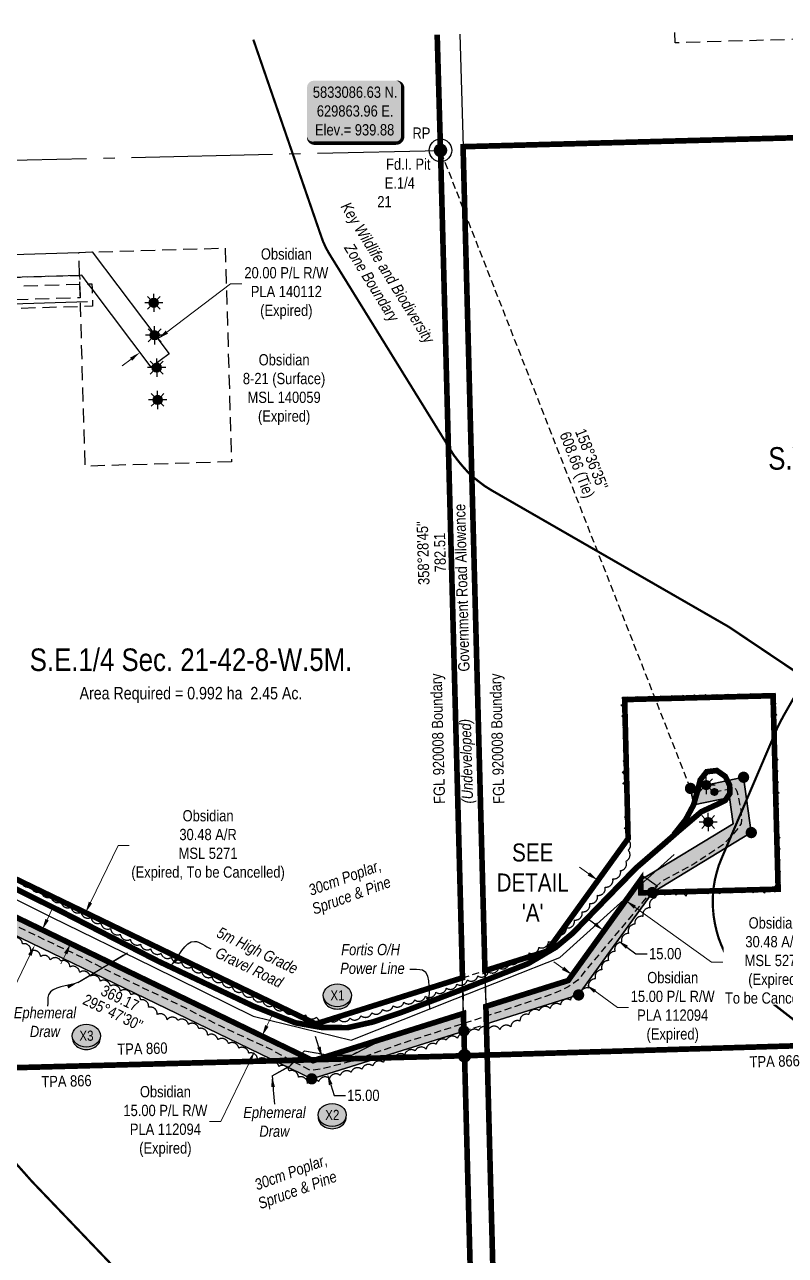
# Model space of a CAD drawing. Extents: x 627382 to 632469, y 5829498 to 5833219.
# Drawn here: x 629495 to 630170, y 5832105 to 5833198 of the extents above; entities that cross this region are included whole.
import ezdxf
from ezdxf.enums import TextEntityAlignment as Align

# ---------------------------------------------------------------- set-up
doc = ezdxf.new("R2010")
doc.units = 0
doc.header["$LTSCALE"] = 5
doc.header["$PDMODE"] = 34
doc.header["$PDSIZE"] = 0.03
for name, pattern in [('0', [1, 1, 0]), ('CENTERLINEX3', [5, 2.5, -1, 0.5, -1]), ('DASHDOT2', [12.7, 6.35, -3.175, 0, -3.175]), ('foc-ACCESSROAD', [3.75, 2.5, -1.25]), ('foc-FLOWLINE', [3.75, 2.5, -1.25]), ('foc-QUARTERLINE', [33, 25, -3, 2, -3]), ('foc-TIELINE', [1.875, 1.25, -0.625]), ('foc-TOPO-ephemeral', [6.25, 3.125, -0.625, 0.625, -0.625, 0.625, -0.625]), ('UG_PIPE', [1.875, 1.25, -0.625])]:
    doc.linetypes.add(name, pattern=pattern)
doc.layers.get('Defpoints').update_dxf_attribs({"color": 9})
for name, color, linetype in [('35', 37, 'Continuous'), ('AS-PIPE-UG', 44, 'UG_PIPE'), ('AS-POWER', 104, 'foc-POWER'), ('AS-POWER-T', 104, 'Continuous'), ('AS-ROADS', 254, 'Continuous'), ('AS-SYMBOL', 7, 'Continuous'), ('AS-WILDLIFE', 131, 'DASHDOT2'), ('C-AR', 13, 'foc-ACCESSROAD'), ('C-RW', 13, 'Continuous'), ('C-SYMBOL', 7, 'Continuous'), ('C-WS', 13, 'foc-ACCESSROAD'), ('C-WS-S', 8, 'Continuous'), ('DETAIL-T', 7, 'Continuous'), ('F-EZE', 190, 'foc-FLOWLINE'), ('L-AREAREQUIRED', 7, 'Continuous'), ('L-BD', 7, 'Continuous'), ('L-MON', 1, 'Continuous'), ('L-QSEC', 8, 'foc-QUARTERLINE'), ('L-ROAD-T', 7, 'Continuous'), ('L-SEC', 7, 'Continuous'), ('L-TIE', 7, 'foc-TIELINE'), ('P-CROSSINGS', 250, 'Continuous'), ('P-PROPOSED', 10, 'Continuous'), ('P-PROPOSED-H', 21, 'Continuous'), ('P-TXT', 4, 'Continuous'), ('T-BUSH', 110, '0'), ('T-BUSH-T', 110, 'Continuous'), ('T-DRAW', 143, 'foc-TOPO-ephemeral'), ('T-WATER-T', 170, 'Continuous')]:
    doc.layers.add(name, color=color, linetype=linetype)
doc.layers.add('AS-FMA-T', color=7, linetype='Continuous', true_color=0x00b386)
doc.layers.add('AS-TRAPPER-T', color=7, linetype='Continuous', true_color=0xc26100)
doc.layers.add('AS-TRAPPER BOUNDARY', color=7, linetype='CENTERLINEX3', true_color=0xb85c00, transparency=0.6)
for name, color, linetype, lineweight in [('C-AR-T', 13, 'Continuous', 9), ('C-RW-T', 13, 'Continuous', 9), ('C-WS-T', 13, 'Continuous', 9), ('T-TEXT', 48, 'Continuous', 18)]:
    doc.layers.add(name, color=color, linetype=linetype, lineweight=lineweight)
doc.styles.add('100L', font='ARIALN.TTF', dxfattribs={"height": 11})
doc.styles.add('175L', font='ARIALN.TTF', dxfattribs={"height": 20})
doc.styles.add('240', font='ARIALN.TTF', dxfattribs={"height": 30})
doc.styles.add('80', font='ARIALN.TTF', dxfattribs={"height": 10})
doc.styles.add('80CG', font='ARIALN.TTF', dxfattribs={"height": 10})
doc.styles.add('80L', font='ARIALN.TTF', dxfattribs={"height": 10})
doc.styles.add('80LS', font='ARIALNI.TTF', dxfattribs={"height": 10})
doc.styles.add('Crossing', font='ARIALN.TTF', dxfattribs={"height": 10})
doc.styles.add('foc-LtypeFont', font='ARIALN.TTF', dxfattribs={"height": 7.35})
doc.linetypes.add('foc-POWER', pattern='A,6,-1,["P",foc-LtypeFont,S=0.2,R=0,X=-0.625,Y=-0.75],-1.24,4', length=12.24)
doc.linetypes.add('foc-TOPO-flowdirection-NOLINE', pattern='A,0,[">",foc-LtypeFont,S=0.3,R=0,X=0,Y=-0.945],-20,[">",foc-LtypeFont,S=0.3,R=0,X=0,Y=-0.945],0', length=20)
doc.dimstyles.new('Compass 5 000', dxfattribs={"dimscale": 5, "dimtxt": 9, "dimasz": 2, "dimexe": 0.2, "dimexo": 0.0625, "dimgap": 0.5, "dimtad": 0, "dimtih": 1, "dimtoh": 1, "dimzin": 0, "dimdsep": 46, "dimtxsty": '80CG', "dimcen": 0.1, "dimse1": 1, "dimse2": 1, "dimclrd": 256, "dimclrt": 256, "dimaunit": 1, "dimadec": 4, "dimazin": 0, "dimtfac": 0.06, "dimtofl": 0, "dimtmove": 0, "dimatfit": 1, "dimfxl": 0.2, "dimtolj": 1, "dimtzin": 0, "dimlwd": -1, "dimarcsym": 0})

# ---------------------------------------------------------------- blocks, each defined once
blk = doc.blocks.new('GAS')
h = blk.add_hatch(color=255)
h.dxf.hatch_style = 1
edge = h.paths.add_edge_path()
edge.add_arc((0, 0), 0.9, 0, 360)
for p, q in [((-0.81, 0), (-1.62, 0)), ((-0.57, 0.57), (-1.14, 1.14)), ((0, 0.81), (0, 1.62)), ((0.57, 0.57), (1.14, 1.14)), ((1.62, 0), (0.81, 0)), ((-0.57, -0.57), (-1.14, -1.14)), ((0, -0.81), (0, -1.62)), ((1.14, -1.14), (0.57, -0.57))]:
    blk.add_line(p, q)
blk.add_circle((0, 0), 0.8)
blk = doc.blocks.new('RISER')
h = blk.add_hatch(color=255)
h.dxf.hatch_style = 1
edge = h.paths.add_edge_path()
edge.add_arc((0, 0), 0.7, 0, 360)
blk.add_hatch(color=13).paths.add_polyline_path([(0.58, -0.15), (-0.58, -0.15, 0.774597)])
at = {"color": 13}
blk.add_line((-0.58, -0.15), (0.58, -0.15), dxfattribs=at)
blk.add_circle((0, 0), 0.6, dxfattribs=at)
blk = doc.blocks.new('fdia')
at = {"color": 255, "const_width": 1}
blk.add_lwpolyline([(-0.5, 0, 1), (0.5, 0, 1)], format="xyb", close=True, dxfattribs=at)
blk = doc.blocks.new('Fdiaa')
blk.add_blockref('fdia', (0, 0))
blk = doc.blocks.new('fdib')
at = {"color": 1, "const_width": 1.6}
blk.add_lwpolyline([(-0.4, 0, 1), (0.4, 0, 1)], format="xyb", close=True, dxfattribs=at)
at = {"color": 1}
blk.add_circle((0, 0), 0.8, dxfattribs=at)
blk = doc.blocks.new('Fdibb')
blk.add_blockref('fdib', (0, 0))
blk = doc.blocks.new('fdicc')
for name in ['Fdibb', 'Fdiaa']:
    blk.add_blockref(name, (0, 0))
blk = doc.blocks.new('FDI')
blk.add_blockref('fdicc', (0, 0))
blk = doc.blocks.new('*D43')
at = {"layer": 'C-AR-T', "transparency": 16777216}
for p, q in [((629995.6, 5832444.2), (629987.5, 5832450)), ((630036.6, 5832414.7), (630104.5, 5832365.8)), ((630104.5, 5832365.8), (630114.5, 5832365.8))]:
    blk.add_line(p, q, dxfattribs=at)
for points in [[(629996.6, 5832445.5), (629994.6, 5832442.8), (630003.7, 5832438.3)], [(630037.5, 5832416), (630035.6, 5832413.3), (630028.5, 5832420.5)]]:
    blk.add_solid(points, dxfattribs=at)
at = {"layer": 'Defpoints', "color": 0, "transparency": 16777216}
for p in [(630028.5, 5832420.5), (629981.9, 5832408), (630006.6, 5832390.2)]:
    blk.add_point(p, dxfattribs=at)
at = {"layer": 'C-AR-T', "transparency": 16777216, "insert": (630160.1, 5832365.8), "char_height": 10, "attachment_point": 5, "style": '80CG', "bg_fill": 3, "box_fill_scale": 1.1, "bg_fill_color": 256, "bg_fill_true_color": 13158600, "bg_fill_transparency": 0}
blk.add_mtext('\\A1;Obsidian\\P30.48 A/R\\PMSL 5271\\P(Expired,\\PTo be Cancelled)', dxfattribs=at)
blk = doc.blocks.new('*D44')
at = {"layer": 'C-AR-T', "transparency": 16777216}
for p, q in [((629553.2, 5832418.7), (629577.7, 5832469.3)), ((629577.7, 5832469.3), (629587.7, 5832469.3)), ((629531.2, 5832373.3), (629526.9, 5832364.3))]:
    blk.add_line(p, q, dxfattribs=at)
for points in [[(629551.7, 5832419.4), (629554.7, 5832418), (629548.8, 5832409.7)], [(629529.7, 5832374), (629532.7, 5832372.6), (629535.6, 5832382.3)]]:
    blk.add_solid(points, dxfattribs=at)
at = {"layer": 'Defpoints', "color": 0, "transparency": 16777216}
for p in [(629548.8, 5832409.7), (629594.1, 5832387.8), (629580.8, 5832360.4)]:
    blk.add_point(p, dxfattribs=at)
at = {"layer": 'C-AR-T', "transparency": 16777216, "insert": (629657.6, 5832469.3), "char_height": 10, "attachment_point": 5, "style": '80CG'}
blk.add_mtext('\\A1;Obsidian\\P30.48 A/R\\PMSL 5271\\P(Expired, To be Cancelled)', dxfattribs=at)
blk = doc.blocks.new('*D56')
at = {"layer": 'C-RW-T', "transparency": 16777216}
for p, q in [((629514.7, 5832403.5), (629519, 5832412.5)), ((629499.4, 5832372), (629474.1, 5832319.5)), ((629474.1, 5832319.5), (629464.1, 5832319.5))]:
    blk.add_line(p, q, dxfattribs=at)
for points in [[(629513.2, 5832404.2), (629516.2, 5832402.8), (629510.3, 5832394.5)], [(629497.9, 5832372.7), (629500.9, 5832371.3), (629503.8, 5832381)]]:
    blk.add_solid(points, dxfattribs=at)
at = {"layer": 'Defpoints', "color": 0, "transparency": 16777216}
for p in [(629474.6, 5832411.8), (629468, 5832398.3), (629503.8, 5832381)]:
    blk.add_point(p, dxfattribs=at)
at = {"layer": 'C-RW-T', "transparency": 16777216, "insert": (629425, 5832319.5), "char_height": 10, "attachment_point": 5, "style": '80CG'}
blk.add_mtext('\\A1;Obsidian\\P15.00 P/L R/W\\PPLA 112094\\P(Expired)', dxfattribs=at)
blk = doc.blocks.new('*D57')
at = {"layer": 'C-RW-T', "transparency": 16777216}
for p, q in [((629709.8, 5832309.2), (629714.2, 5832318.2)), ((629694.6, 5832277.7), (629668.8, 5832224.3)), ((629668.8, 5832224.3), (629658.8, 5832224.3))]:
    blk.add_line(p, q, dxfattribs=at)
for points in [[(629708.3, 5832309.9), (629711.3, 5832308.5), (629705.5, 5832300.2)], [(629693.1, 5832278.4), (629696.1, 5832277), (629698.9, 5832286.7)]]:
    blk.add_solid(points, dxfattribs=at)
at = {"layer": 'Defpoints', "color": 0, "transparency": 16777216}
for p in [(629698.9, 5832286.7), (629737.3, 5832284.8), (629730.8, 5832271.3)]:
    blk.add_point(p, dxfattribs=at)
at = {"layer": 'C-RW-T', "transparency": 16777216, "insert": (629619.7, 5832224.3), "char_height": 10, "attachment_point": 5, "style": '80CG'}
blk.add_mtext('\\A1;Obsidian\\P15.00 P/L R/W\\PPLA 112094\\P(Expired)', dxfattribs=at)
blk = doc.blocks.new('*D58')
at = {"layer": 'C-RW-T', "transparency": 16777216}
for p, q in [((629972.8, 5832360.3), (629964.6, 5832366.1)), ((630001.2, 5832339.9), (630021, 5832325.6)), ((630021, 5832325.6), (630031, 5832325.6))]:
    blk.add_line(p, q, dxfattribs=at)
for points in [[(629973.7, 5832361.7), (629971.8, 5832358.9), (629980.9, 5832354.5)], [(630002.1, 5832341.2), (630000.2, 5832338.5), (629993, 5832345.7)]]:
    blk.add_solid(points, dxfattribs=at)
at = {"layer": 'Defpoints', "color": 0, "transparency": 16777216}
for p in [(629979.9, 5832353), (629992, 5832344.3), (629993, 5832345.7)]:
    blk.add_point(p, dxfattribs=at)
at = {"layer": 'C-RW-T', "transparency": 16777216, "insert": (630070.1, 5832325.6), "char_height": 10, "attachment_point": 5, "style": '80CG'}
blk.add_mtext('\\A1;Obsidian\\P15.00 P/L R/W\\PPLA 112094\\P(Expired)', dxfattribs=at)
blk = doc.blocks.new('*D61')
at = {"layer": 'C-RW-T', "transparency": 16777216}
for p, q in [((629621, 5832925.3), (629677.6, 5832968.1)), ((629677.6, 5832968.1), (629687.6, 5832968.1)), ((629589.2, 5832901.2), (629581.2, 5832895.2))]:
    blk.add_line(p, q, dxfattribs=at)
for points in [[(629620, 5832926.6), (629622, 5832923.9), (629613.1, 5832919.2)], [(629588.2, 5832902.5), (629590.2, 5832899.9), (629597.2, 5832907.2)]]:
    blk.add_solid(points, dxfattribs=at)
at = {"layer": 'Defpoints', "color": 0, "transparency": 16777216}
for p in [(629590.3, 5832949.3), (629574.4, 5832937.3), (629613.1, 5832919.2)]:
    blk.add_point(p, dxfattribs=at)
at = {"layer": 'C-RW-T', "transparency": 16777216, "insert": (629727.1, 5832968.1), "char_height": 10, "attachment_point": 5, "style": '80CG'}
blk.add_mtext('\\A1;Obsidian\\P20.00 P/L R/W\\PPLA 140112\\P(Expired)', dxfattribs=at)
blk = doc.blocks.new('*U65')
at = {"layer": '35', "color": 3}
blk.add_circle((0, 0), 10, dxfattribs=at)
at = {"layer": '35', "color": 3, "style": '80'}
blk.add_attdef('RP_001', (-24.9, 10.3), '', height=10, dxfattribs=at)
blk = doc.blocks.new('*U66')
h = blk.add_hatch(color=254)
edge = h.paths.add_edge_path()
edge.add_line((-36.5, -28.5), (36.5, -28.5))
edge.add_arc((36.5, -22.5), 6, 270, 360)
edge.add_line((42.5, -22.5), (42.5, 21))
edge.add_arc((36.5, 21), 6, 0, 90)
edge.add_line((36.5, 27), (-36.5, 27))
edge.add_arc((-36.5, 21), 6, 90, 180)
edge.add_line((-42.5, 21), (-42.5, -22.5))
edge.add_arc((-36.5, -22.5), 6, 180, 270)
at = {"color": 1, "flags": 128}
blk.add_lwpolyline([(-36.5, -28.5, 3, 3, 0), (36.5, -28.5, 3, 3, 0.414214), (42.5, -22.5, 3, 3, 0), (42.5, 21, 3, 0, 0.414214), (36.5, 27, 0, 0, 0), (-36.5, 27, 0, 0, 0.414214), (-42.5, 21, 0, 0, 0), (-42.5, -22.5, 0, 3, 0.414214)], format="xyseb", close=True, dxfattribs=at)
blk.add_lwpolyline([(-36.3, -18.9, 0, 10, 0), (0, 0, 5, 5, 0)], format="xyseb", dxfattribs=at)
at = {"color": 1, "style": '80'}
blk.add_attdef('ENTER_TEXT_001', (-36, -5), '', height=10, dxfattribs=at)
blk = doc.blocks.new('PLIA')
at = {"color": 255, "const_width": 1}
blk.add_lwpolyline([(-0.5, 0, 1), (0.5, 0, 1)], format="xyb", close=True, dxfattribs=at)
blk = doc.blocks.new('PLIAA')
blk.add_blockref('PLIA', (0, 0))
blk = doc.blocks.new('PLIB')
at = {"color": 1}
blk.add_circle((0, 0), 0.8, dxfattribs=at)
blk = doc.blocks.new('PLIBB')
blk.add_blockref('PLIB', (0, 0))
blk = doc.blocks.new('PLICC')
for name in ['PLIAA', 'PLIBB']:
    blk.add_blockref(name, (0, 0))
blk = doc.blocks.new('PLI')
blk.add_blockref('PLICC', (0, 0))
blk = doc.blocks.new('*D84')
at = {"layer": 'Defpoints', "color": 0, "transparency": 16777216}
for p in [(630009.9, 5832394.7), (630021.3, 5832384.9), (630022, 5832386)]:
    blk.add_point(p, dxfattribs=at)
at = {"layer": 'P-TXT', "transparency": 16777216}
for p, q in [((630001, 5832399.6), (629992.9, 5832405.4)), ((630029.4, 5832379.1), (630037.5, 5832373.3)), ((630037.5, 5832373.3), (630047.5, 5832373.3))]:
    blk.add_line(p, q, dxfattribs=at)
for points in [[(630002, 5832400.9), (630000.1, 5832398.2), (630009.1, 5832393.7)], [(630030.4, 5832380.5), (630028.5, 5832377.8), (630021.3, 5832384.9)]]:
    blk.add_solid(points, dxfattribs=at)
at = {"layer": 'P-TXT', "transparency": 16777216, "insert": (630063.5, 5832373.3), "char_height": 10, "attachment_point": 5, "style": '80CG'}
blk.add_mtext('\\A1;15.00', dxfattribs=at)
blk = doc.blocks.new('*D85')
at = {"layer": 'Defpoints', "color": 0, "transparency": 16777216}
for p in [(629760.1, 5832281.2), (629763.5, 5832266.6), (629764.6, 5832266.9)]:
    blk.add_point(p, dxfattribs=at)
at = {"layer": 'P-TXT', "transparency": 16777216}
for p, q in [((629756, 5832290.4), (629753, 5832299.9)), ((629766.5, 5832257), (629769.5, 5832247.5)), ((629769.5, 5832247.5), (629779.5, 5832247.5))]:
    blk.add_line(p, q, dxfattribs=at)
for points in [[(629757.6, 5832290.9), (629754.4, 5832289.9), (629759, 5832280.9)], [(629768.1, 5832257.5), (629764.9, 5832256.5), (629763.5, 5832266.6)]]:
    blk.add_solid(points, dxfattribs=at)
at = {"layer": 'P-TXT', "transparency": 16777216, "insert": (629795.5, 5832247.5), "char_height": 10, "attachment_point": 5, "style": '80CG'}
blk.add_mtext('\\A1;15.00', dxfattribs=at)
blk = doc.blocks.new('xing2')
h = blk.add_hatch(color=50)
h.dxf.hatch_style = 1
edge = h.paths.add_edge_path()
edge.add_ellipse((0, 0), major_axis=(-12.5, 0), ratio=0.816297, start_angle=0, end_angle=360)
h = blk.add_hatch(color=250)
h.dxf.hatch_style = 1
edge = h.paths.add_edge_path()
edge.add_ellipse((0, -2), major_axis=(-12.5, 0), ratio=0.816297, start_angle=0, end_angle=180)
edge.add_line((12.5, -2), (12.5, 0))
edge.add_ellipse((0, 0), major_axis=(-12.5, 0), ratio=0.816297, start_angle=0, end_angle=180, ccw=False)
edge.add_line((-12.5, 0), (-12.5, -2))
at = {"color": 250}
blk.add_ellipse((0, 0), major_axis=(-12.5, 0), ratio=0.816297, dxfattribs=at)
blk.add_ellipse((0, -2), major_axis=(-12.5, 0), ratio=0.816297, start_param=0, end_param=3.141593, dxfattribs=at)
at = {"color": 250, "style": 'Crossing'}
blk.add_attdef('CROSSING', text='', height=9, dxfattribs=at).set_placement((0.1, 0), align=Align.MIDDLE_CENTER)
at = {"color": 250, "style": 'Crossing', "flags": 1}
for tag, p in [('OWNER', (0.1, -12.5)), ('DESCRIPTION', (0.1, -25.8)), ('LOCATION', (0.1, -39.3)), ('DWG_REF', (0.1, -52.8))]:
    blk.add_attdef(tag, text='', height=9, dxfattribs=at).set_placement(p, align=Align.MIDDLE_CENTER)

msp = doc.modelspace()

# ---------------------------------------------------------------- hatches: boundary and pattern name
at = {"layer": 'P-PROPOSED-H'}
h = msp.add_hatch(color=256, dxfattribs=at)
h.dxf.hatch_style = 1
h.paths.add_polyline_path([(629287.564, 5832514.659), (629302.553, 5832515.097), (629328.366, 5832420.095), (629417.356, 5832422.766), (629749.633, 5832262.194), (629884.722, 5832304.664), (629884.308, 5832320.252), (629750.806, 5832278.281), (629420.575, 5832437.864), (629339.736, 5832435.438), (629313.925, 5832530.431), (629287.124, 5832529.647)])
h = msp.add_hatch(color=256, dxfattribs=at)
h.dxf.hatch_style = 1
h.paths.add_polyline_path([(630088.948, 5832505.414), (630120.384, 5832511.999), (630123.657, 5832488.561), (630041.668, 5832438.868), (629977.298, 5832349.487), (629904.262, 5832326.526), (629904.676, 5832310.937), (629986.552, 5832336.678), (630052.051, 5832427.627), (630139.874, 5832480.856), (630133.015, 5832529.966), (630085.873, 5832520.09)])

# ---------------------------------------------------------------- linework, layer by layer
at = {"layer": 'AS-PIPE-UG', "flags": 128}
msp.add_lwpolyline([(630107.161, 5832516.906), (630119.539, 5832519.515), (630123.582, 5832520.337), (630123.573, 5832520.336), (630125.355, 5832520.07), (630126.218, 5832519.344), (630127.176, 5832517.668), (630128.532, 5832511.702), (630130.479, 5832501.191), (630131.015, 5832493.583), (630131.239, 5832492.244), (630130.759, 5832488.781), (630129.81, 5832487.074), (630128.045, 5832484.717), (630123.491, 5832479.073), (630114.589, 5832469.883), (630098.526, 5832459.327), (630089.05, 5832453.235), (630085.399, 5832451.071), (630076.912, 5832446.377), (630068.978, 5832442.334), (630060.711, 5832437.945), (630055.378, 5832433.101), (630053.237, 5832430.984), (630044.84, 5832420.766), (630029.134, 5832401.746), (629998.282, 5832365.118), (629985.771, 5832349.665), (629977.354, 5832343.878), (629971.801, 5832341.052), (629962.067, 5832337.104), (629945.186, 5832331.387), (629917.456, 5832322.13), (629870.116, 5832306.564), (629830.227, 5832293.836), (629786.313, 5832278.209), (629759.244, 5832271.068), (629748.657, 5832269.537), (629735.333, 5832276.444), (629728.759, 5832279.551), (629714.18, 5832287.927), (629694.119, 5832297.164), (629668.348, 5832309.132), (629637.808, 5832324.931), (629586.533, 5832349.266), (629540.215, 5832372.568), (629497.535, 5832392.888), (629439.106, 5832420.961), (629422.521, 5832427.101), (629415.661, 5832428.757), (629397.914, 5832429.757), (629359.152, 5832428.652), (629343.165, 5832428.273), (629335.37, 5832428.434), (629330.609, 5832429.263), (629330.041, 5832430.869), (629330.035, 5832434.673), (629329.413, 5832439.956), (629327.581, 5832454.586), (629325.264, 5832469.473), (629324.105, 5832476.383), (629319.136, 5832496.265), (629315.933, 5832506.502), (629313.415, 5832516.044), (629311.831, 5832521.127), (629310.746, 5832521.897), (629309.248, 5832522.332), (629305.749, 5832522.253), (629297.455, 5832522.413), (629292.169, 5832522.463), (629290.81, 5832523.165), (629290.251, 5832524.704), (629290.043, 5832529.47), (629289.284, 5832538.582)], dxfattribs=at)
at = {"layer": 'AS-POWER', "flags": 128}
for points in [[(629244.552, 5832943.073), (629550.699, 5832952.425)], [(629256.669, 5832527.019), (629295.244, 5832503.551), (629351.056, 5832470.416), (629446.87, 5832441.24), (629518.558, 5832405.789), (629608.3, 5832361.979), (629697.629, 5832317.772), (629784.632, 5832296.445), (629877.053, 5832333.23), (629969.933, 5832370.049), (630020.755, 5832415.683), (630071.388, 5832461.446)]]:
    msp.add_lwpolyline(points, dxfattribs=at)
at = {"layer": 'AS-ROADS', "const_width": 5, "flags": 128}
msp.add_lwpolyline([(630071.049, 5832479.022), (630081.586, 5832492.277), (630088.589, 5832505.355), (630092.186, 5832517.724), (630094.507, 5832527.487), (630100.283, 5832534.886), (630109.281, 5832535.946), (630116.818, 5832530.671), (630120.662, 5832522.939), (630120.804, 5832515.457), (630116.761, 5832509.388), (630109.297, 5832505.732), (630095.584, 5832499.411), (630074.005, 5832481.043), (630062.068, 5832470.551), (630037.635, 5832449.424), (630016.652, 5832427.906), (629981.18, 5832391.38), (629966.262, 5832378.985), (629941.537, 5832364.428), (629881.518, 5832340.902), (629828.515, 5832320.915), (629803.784, 5832312.646), (629781.381, 5832307.624), (629759.005, 5832307.731), (629735.061, 5832311.98), (629697.565, 5832326.887), (629613.364, 5832366.652), (629529.778, 5832409.517), (629460.35, 5832444.052)], dxfattribs=at)
at = {"layer": 'AS-TRAPPER BOUNDARY', "color": 114, "true_color": 0x008f47, "const_width": 4.998, "flags": 128}
for points in [[(629861.006, 5833189.3), (629863.959, 5833086.628), (629883.467, 5832351.918), (629753.191, 5832310.97), (629427.117, 5832468.544), (629336.885, 5832465.836), (629335.189, 5832530.948), (629277.069, 5832529.434), (629258.154, 5833173.239)], [(629927.515, 5831379.329), (629926.757, 5831479.31), (629904.262, 5832326.517), (629977.298, 5832349.486), (630041.604, 5832438.78), (630041.888, 5832427.356), (630163.713, 5832430.623), (630159.211, 5832602.387), (630027.454, 5832598.941), (630030.519, 5832475.526), (629958.493, 5832375.513), (629903.421, 5832358.193), (629883.993, 5833089.873), (630403.416, 5833103.826), (630449.786, 5833105.074), (630648.326, 5833110.425)], [(628976.859, 5832434.982), (629014.287, 5832436.901), (629076.922, 5832440.114), (629103.181, 5832441.46), (629178.379, 5832445.318), (629193.092, 5832446.072), (629208.084, 5832446.841), (629215.451, 5832447.219), (629216.526, 5832405.936), (629338.363, 5832409.111), (629337.679, 5832435.376), (629420.575, 5832437.864), (629750.806, 5832278.281), (629884.308, 5832320.241), (629885.305, 5832282.702), (629906.651, 5831478.776), (629907.123, 5831382.275), (629907.214, 5831378.79)]]:
    msp.add_lwpolyline(points, dxfattribs=at)
at = {"layer": 'AS-TRAPPER BOUNDARY', "const_width": 4.998, "flags": 128}
msp.add_lwpolyline([(628981.509, 5832258.704), (629081.632, 5832261.363), (629885.305, 5832282.702), (630704.55, 5832307.276), (630804.835, 5832309.971)], dxfattribs=at)
at = {"layer": 'AS-WILDLIFE', "const_width": 2, "flags": 128}
msp.add_lwpolyline([(629276.239, 5832424.644), (629501.136, 5832171.199), (629929.086, 5831724.21), (630002.006, 5831653.758)], dxfattribs=at)
at = {"layer": 'C-AR', "flags": 128}
msp.add_lwpolyline([(630193.92, 5833198.256), (630193.982, 5833196.067), (630194.281, 5833185.55), (630072.336, 5833182.083), (630071.97, 5833194.975)], dxfattribs=at)
for points in [[(629678.396, 5832809.979), (629548.495, 5832806.179), (629544.354, 5832947.857), (629544.126, 5832955.641), (629543.766, 5832967.846), (629543.536, 5832975.626), (629542.934, 5832996.036), (629554.668, 5832996.381), (629672.839, 5832999.855), (629678.396, 5832809.979)], [(629274.067, 5832947.709), (629264.788, 5832947.437), (629264.201, 5832967.421), (629273.468, 5832967.693), (629289.242, 5832968.156), (629543.536, 5832975.626), (629543.766, 5832967.846), (629544.126, 5832955.641), (629289.328, 5832948.157), (629274.067, 5832947.709)]]:
    msp.add_lwpolyline(points, close=True, dxfattribs=at)
at = {"layer": 'C-RW'}
msp.add_lwpolyline([(629303.183, 5833174.439), (629306.12, 5833074.462), (629308.639, 5832988.732), (629542.934, 5832996.036), (629554.668, 5832996.381), (629623.074, 5832906.01), (629607.114, 5832893.969), (629554.618, 5832963.549), (629551.21, 5832968.065), (629545.463, 5832975.682), (629543.536, 5832975.626), (629289.242, 5832968.156), (629283.197, 5833173.906)], dxfattribs=at)
for points in [[(629313.919, 5832530.431), (629339.735, 5832435.438), (629420.575, 5832437.864), (629750.806, 5832278.281), (629884.308, 5832320.241), (629884.722, 5832304.652), (629749.633, 5832262.194), (629417.356, 5832422.766), (629328.366, 5832420.095), (629302.547, 5832515.097), (629287.564, 5832514.659), (629287.124, 5832529.647), (629313.919, 5832530.431)], [(629986.552, 5832336.678), (629904.676, 5832310.928), (629904.262, 5832326.526), (629977.298, 5832349.486), (630044.087, 5832442.227), (630056.254, 5832433.464), (629986.552, 5832336.678)]]:
    msp.add_lwpolyline(points, close=True, dxfattribs=at)
at = {"layer": 'C-RW', "flags": 128}
for points in [[(629884.715, 5832304.65), (629749.633, 5832262.194), (629417.356, 5832422.766), (629328.366, 5832420.095), (629302.547, 5832515.097), (629287.564, 5832514.659), (629287.126, 5832529.648), (629313.919, 5832530.431), (629339.735, 5832435.438), (629420.575, 5832437.864), (629750.806, 5832278.281), (629880.216, 5832318.954), (629884.308, 5832320.241)], [(629904.262, 5832326.526), (629977.298, 5832349.486), (630041.668, 5832438.868), (630123.657, 5832488.561), (630120.384, 5832511.999), (630088.948, 5832505.414), (630085.873, 5832520.09), (630133.015, 5832529.966), (630139.874, 5832480.856), (630052.051, 5832427.627), (629986.552, 5832336.678), (629904.678, 5832310.929)]]:
    msp.add_lwpolyline(points, dxfattribs=at)
at = {"layer": 'C-WS', "flags": 128}
for points in [[(630160.453, 5832554.99), (630163.713, 5832430.623), (630041.888, 5832427.356), (630041.604, 5832438.78), (629977.298, 5832349.486), (629904.262, 5832326.517), (629903.421, 5832358.193), (629958.494, 5832375.515), (630030.519, 5832475.526), (630027.454, 5832598.941), (630159.211, 5832602.387), (630160.453, 5832554.99)], [(629427.117, 5832468.544), (629753.189, 5832310.97), (629883.467, 5832351.918), (629884.308, 5832320.241), (629750.806, 5832278.281), (629420.575, 5832437.864), (629337.679, 5832435.376), (629336.885, 5832465.836), (629427.117, 5832468.544)]]:
    msp.add_lwpolyline(points, close=True, dxfattribs=at)
at = {"layer": 'F-EZE', "flags": 128}
msp.add_lwpolyline([(629252.875, 5832939.283), (629264.261, 5832547.358), (629264.274, 5832546.924), (629263.365, 5832547.331), (629255.837, 5832550.702), (629253.545, 5832551.729), (629251.415, 5832546.973), (629246.871, 5832536.826), (629244.701, 5832531.982), (629244.563, 5832536.757), (629244.272, 5832546.759), (629232.887, 5832938.694), (629227.723, 5832938.544), (629227.134, 5832958.532), (629243.592, 5832959.016), (629263.701, 5832959.606), (629273.702, 5832959.9), (629288.97, 5832960.349), (629543.766, 5832967.846), (629551.21, 5832968.066), (629554.482, 5832968.161), (629554.618, 5832963.549), (629555.07, 5832948.172), (629544.354, 5832947.857), (629289.558, 5832940.36), (629274.301, 5832939.912), (629264.3, 5832939.618), (629252.875, 5832939.283)], close=True, dxfattribs=at)
at = {"layer": 'L-QSEC'}
for p, q in [((629883.993, 5833089.873), (630648.327, 5833110.427)), ((629094.859, 5833068.848), (629863.959, 5833086.628))]:
    msp.add_line(p, q, dxfattribs=at)
at = {"layer": 'L-SEC'}
for p, q in [((629863.959, 5833086.628), (629861.006, 5833189.3)), ((629881.116, 5833189.841), (629883.993, 5833089.873)), ((629885.305, 5832282.702), (629863.959, 5833086.628)), ((629883.993, 5833089.873), (629905.411, 5832283.236)), ((629905.411, 5832283.236), (630704.55, 5832307.276)), ((629081.632, 5832261.363), (629885.305, 5832282.702)), ((629885.305, 5832282.702), (629906.651, 5831478.776)), ((629905.411, 5832283.236), (629926.757, 5831479.31))]:
    msp.add_line(p, q, dxfattribs=at)
at = {"layer": 'L-TIE'}
for p, q in [((630085.873, 5832520.09), (629863.959, 5833086.628)), ((629883.467, 5832351.928), (629903.421, 5832358.201)), ((629884.722, 5832304.664), (629904.676, 5832310.937))]:
    msp.add_line(p, q, dxfattribs=at)
at = {"layer": 'P-PROPOSED', "flags": 128}
for points in [[(629287.564, 5832514.659), (629302.553, 5832515.097), (629328.366, 5832420.095), (629417.356, 5832422.766), (629749.633, 5832262.194), (629884.722, 5832304.664), (629884.308, 5832320.252), (629750.806, 5832278.281), (629420.575, 5832437.864), (629339.736, 5832435.438), (629313.925, 5832530.431), (629287.124, 5832529.647)], [(630088.948, 5832505.414), (630120.384, 5832511.999), (630123.657, 5832488.561), (630041.668, 5832438.868), (629977.298, 5832349.487), (629904.262, 5832326.526), (629904.676, 5832310.937), (629986.552, 5832336.678), (630052.051, 5832427.627), (630139.874, 5832480.856), (630133.015, 5832529.966), (630085.873, 5832520.09)]]:
    msp.add_lwpolyline(points, close=True, dxfattribs=at)
at = {"layer": 'T-BUSH', "flags": 128}
msp.add_lwpolyline([(629303.244, 5832570.995, 0.52056705), (629304.345, 5832561.06, 0.52056705), (629305.446, 5832551.124, 0.52056705), (629306.196, 5832541.284, 0.52056705), (629304.785, 5832532.212, 0.52056705), (629311.569, 5832526.637, 0.52056705), (629320.045, 5832521.608, 0.52056705), (629326.199, 5832514.137, 0.52056705), (629328.145, 5832504.539, 0.52056705), (629329.996, 5832496.77, 0.52056705), (629337.94, 5832493.433, 0.52056705), (629344.156, 5832485.796, 0.52056705), (629353.715, 5832482.872, 0.52056705), (629363.274, 5832479.948, 0.52056705), (629370.354, 5832474.155, 0.52056705), (629380.336, 5832473.628, 0.52056705), (629390.319, 5832473.1, 0.52056705), (629397.638, 5832468.03, 0.52056705), (629407.609, 5832467.313, 0.52056705), (629417.542, 5832466.239, 0.52056705), (629427.431, 5832464.785, 0.52056705), (629437.207, 5832462.698, 0.52056705), (629446.572, 5832459.274, 0.52056705), (629455.636, 5832455.086, 0.52056705), (629464.488, 5832450.441, 0.52056705), (629473.384, 5832445.88, 0.52056705), (629482.686, 5832442.331, 0.52056705), (629491.563, 5832437.734, 0.52056705), (629500.44, 5832433.137, 0.52056705), (629509.317, 5832428.541, 0.52056705), (629518.194, 5832423.944, 0.52056705), (629527.072, 5832419.348, 0.52056705), (629535.949, 5832414.751, 0.52056705), (629544.826, 5832410.155, 0.52056705), (629553.703, 5832405.558, 0.52056705), (629562.432, 5832400.695, 0.52056705), (629571.041, 5832395.613, 0.52056705), (629579.65, 5832390.531, 0.52056705), (629588.545, 5832385.993, 0.52056705), (629597.604, 5832381.766, 0.52056705), (629606.662, 5832377.538, 0.52056705), (629615.807, 5832373.626, 0.52056705), (629625.057, 5832370.156, 0.52056705), (629634.061, 5832365.814, 0.52056705), (629643.065, 5832361.471, 0.52056705), (629652.069, 5832357.129, 0.52056705), (629661.073, 5832352.786, 0.52056705), (629670.077, 5832348.443, 0.52056705), (629679.081, 5832344.101, 0.52056705), (629688.085, 5832339.758, 0.52056705), (629697.089, 5832335.415, 0.52056705), (629706.189, 5832331.285, 0.52056705), (629715.418, 5832327.445, 0.52056705), (629724.648, 5832323.604, 0.52056705), (629734.256, 5832321.019, 0.52056705), (629744.048, 5832319.01, 0.52056705), (629753.835, 5832316.972, 0.52056705), (629763.745, 5832315.657, 0.52056705), (629773.712, 5832315.211, 0.52056705), (629783.665, 5832315.94, 0.52056705), (629793.383, 5832318.189, 0.52056705), (629803.022, 5832320.838, 0.52056705), (629812.552, 5832323.842, 0.52056705), (629822.02, 5832327.049, 0.52056705), (629831.489, 5832330.257, 0.52056705), (629841.092, 5832332.263, 0.52056705), (629850.562, 5832335.464, 0.52056705), (629859.896, 5832339.04, 0.52056705), (629869.211, 5832342.667, 0.52056705), (629878.527, 5832346.294, 0.52056705), (629887.842, 5832349.921, 0.52056705), (629897.158, 5832353.548, 0.52056705), (629906.473, 5832357.175, 0.52056705), (629915.788, 5832360.802, 0.52056705), (629925.104, 5832364.429, 0.52056705), (629933.984, 5832369.013, 0.52056705), (629942.676, 5832373.949, 0.52056705), (629951.342, 5832378.932, 0.52056705), (629959.955, 5832383.995, 0.52056705), (629967.861, 5832390.112, 0.52056705), (629975.767, 5832396.23, 0.52056705), (629982.856, 5832403.244, 0.52056705), (629989.68, 5832410.55, 0.52056705), (629996.503, 5832417.855, 0.52056705), (630003.327, 5832425.161, 0.52056705), (630010.15, 5832432.466, 0.52056705), (630016.974, 5832439.772, 0.52056705), (630023.797, 5832447.077, 0.52056705), (630028.557, 5832455.452, 0.52056705), (630030.591, 5832465.24, 0.52056705), (630029.835, 5832474.926, 0.52056705), (630027.133, 5832484.545, 0.52056705), (630027.314, 5832494.54, 0.52056705), (630027.496, 5832504.535, 0.52056705), (630027.512, 5832514.518, 0.52056705), (630025.941, 5832524.391, 0.52056705), (630025.253, 5832534.291, 0.52056705), (630026.198, 5832544.243, 0.52056705), (630026.12, 5832554.217, 0.52056705), (630025.94, 5832564.209, 0.52056705), (630025.922, 5832574.205, 0.52056705), (630024.946, 5832584.151, 0.52056705), (630023.91, 5832594.094, 0.52056705), (630029.339, 5832601.498, 0.52056705), (630039.335, 5832601.671, 0.52056705), (630049.326, 5832601.984, 0.52056705), (630059.316, 5832602.348, 0.52056705), (630069.306, 5832602.693, 0.52056705), (630079.299, 5832602.989, 0.52056705), (630089.291, 5832603.285, 0.52056705), (630099.283, 5832603.582, 0.52056705), (630109.275, 5832603.541, 0.52056705), (630119.266, 5832603.672, 0.52056705), (630129.255, 5832604.05, 0.52056705), (630139.245, 5832604.429, 0.52056705), (630149.188, 5832604.335, 0.52056705), (630158.271, 5832604.006, 0.52056705), (630161.981, 5832595.414, 0.52056705), (630162.45, 5832585.467, 0.52056705), (630162.262, 5832575.472, 0.52056705), (630162.161, 5832565.477, 0.52056705), (630162.627, 5832555.504, 0.52056705), (630163.716, 5832545.567, 0.52056705), (630163.788, 5832535.593, 0.52056705), (630163.973, 5832525.609, 0.52056705), (630164.66, 5832516.192, 0.52056705), (630164.426, 5832506.198, 0.52056705), (630164.276, 5832496.203, 0.52056705), (630164.7, 5832486.273, 0.52056705), (630165.397, 5832476.355, 0.52056705), (630165.395, 5832466.358, 0.52056705), (630165.509, 5832456.363, 0.52056705), (630165.672, 5832446.367, 0.52056705), (630165.903, 5832436.386, 0.52056705), (630160.9, 5832428.091, 0.52056705), (630151.491, 5832427.178, 0.52056705), (630141.509, 5832427.332, 0.52056705), (630131.519, 5832427.207, 0.52056705), (630121.536, 5832427.138, 0.52056705), (630111.563, 5832426.445, 0.52056705), (630101.574, 5832426.458, 0.52056705), (630091.58, 5832426.463, 0.52056705), (630081.854, 5832424.482, 0.52056705), (630073.031, 5832425.313, 0.52056705), (630063.039, 5832425.416, 0.52056705), (630054.606, 5832422.898, 0.52056705), (630050.176, 5832413.988, 0.52056705), (630043.716, 5832406.418, 0.52056705), (630036.507, 5832399.515, 0.52056705), (630031.003, 5832391.2, 0.52056705), (630024.796, 5832383.409, 0.52056705), (630018.901, 5832375.343, 0.52056705), (630013.094, 5832367.206, 0.52056705), (630007.286, 5832359.07, 0.52056705), (630001.477, 5832350.934, 0.52056705), (629995.597, 5832342.849, 0.52056705), (629988.209, 5832336.239, 0.52056705), (629979.308, 5832332.165, 0.52056705), (629970.372, 5832327.981, 0.52056705), (629961.285, 5832324.792, 0.52056705), (629951.527, 5832322.788, 0.52056705), (629942.154, 5832319.328, 0.52056705), (629934.483, 5832313.486, 0.52056705), (629926.381, 5832308.284, 0.52056705), (629916.647, 5832306.01, 0.52056705), (629907.248, 5832306.969, 0.52056705), (629897.733, 5832305.148, 0.52056705), (629888.335, 5832301.754, 0.52056705), (629878.979, 5832298.232, 0.52056705), (629869.111, 5832296.661, 0.52056705), (629860.067, 5832292.882, 0.52056705), (629851.252, 5832288.621, 0.52056705), (629841.428, 5832287.084, 0.52056705), (629832.092, 5832283.52, 0.52056705), (629822.772, 5832279.908, 0.52056705), (629813.249, 5832276.868, 0.52056705), (629803.771, 5832273.688, 0.52056705), (629794.226, 5832270.727, 0.52056705), (629784.608, 5832268.001, 0.52056705), (629774.991, 5832265.272, 0.52056705), (629765.376, 5832262.539, 0.52056705), (629755.76, 5832259.806, 0.52056705), (629745.979, 5832258.183, 0.52056705), (629737.837, 5832263.639, 0.52056705), (629729.554, 5832269.228, 0.52056705), (629720.396, 5832273.23, 0.52056705), (629711.181, 5832277.095, 0.52056705), (629701.505, 5832279.112, 0.52056705), (629693.758, 5832284.979, 0.52056705), (629684.855, 5832289.482, 0.52056705), (629675.711, 5832293.523, 0.52056705), (629666.344, 5832297.012, 0.52056705), (629657.262, 5832300.914, 0.52056705), (629649.457, 5832306.774, 0.52056705), (629640.203, 5832310.555, 0.52056705), (629630.907, 5832314.173, 0.52056705), (629621.24, 5832314.636, 0.52056705), (629612.422, 5832319.344, 0.52056705), (629604.82, 5832325.698, 0.52056705), (629597.803, 5832332.333, 0.52056705), (629589.141, 5832336.937, 0.52056705), (629579.87, 5832340.188, 0.52056705), (629570.894, 5832344.588, 0.52056705), (629561.907, 5832348.966, 0.52056705), (629552.921, 5832353.344, 0.52056705), (629543.62, 5832356.764, 0.52056705), (629535.046, 5832361.567, 0.52056705), (629526.904, 5832366.835, 0.52056705), (629517.457, 5832367.789, 0.52056705), (629509.032, 5832370.848, 0.52056705), (629500.236, 5832375.598, 0.52056705), (629492.864, 5832382.008, 0.52056705), (629484.38, 5832387.171, 0.52056705), (629475.216, 5832391.164, 0.52056705), (629466.226, 5832395.492, 0.52056705), (629457.422, 5832400.077, 0.52056705), (629448.213, 5832403.866, 0.52056705), (629438.796, 5832407.13, 0.52056705), (629430.341, 5832411.892, 0.52056705), (629421.002, 5832415.278, 0.52056705), (629411.252, 5832417.486, 0.52056705), (629401.398, 5832418.527, 0.52056705), (629391.403, 5832418.333, 0.52056705), (629381.738, 5832416.438, 0.52056705), (629372.082, 5832416.377, 0.52056705), (629362.246, 5832418.045, 0.52056705), (629352.268, 5832417.424, 0.52056705), (629343.953, 5832412.701, 0.52056705), (629334.87, 5832415.798, 0.52056705), (629327.751, 5832422.816, 0.52056705), (629319.312, 5832426.946, 0.52056705), (629309.567, 5832425.924, 0.52056705), (629302.275, 5832419.381, 0.52056705), (629295.01, 5832414.051, 0.52056705), (629288.461, 5832409.335, 0.52056705), (629286.69, 5832399.514, 0.52056705), (629285.272, 5832389.636, 0.52056705), (629284.725, 5832379.684, 0.52056705), (629285.475, 5832372.492, 0.52056705)], format="xyb", dxfattribs=at)
at = {"layer": 'T-DRAW', "flags": 128}
for points in [[(629542.088, 5832347.831), (629586.074, 5832374.168)], [(629714.445, 5832264.906), (629730.107, 5832273.546), (629743.097, 5832287.085), (629762.21, 5832283.69), (629772.552, 5832283.134), (629785.101, 5832283.328), (629814.202, 5832298.045)]]:
    msp.add_lwpolyline(points, dxfattribs=at)
at = {"layer": 'T-DRAW', "linetype": 'foc-TOPO-flowdirection-NOLINE', "flags": 128}
for points in [[(629542.088, 5832347.831), (629586.074, 5832374.168)], [(629714.445, 5832264.906), (629730.107, 5832273.546), (629743.097, 5832287.085), (629762.21, 5832283.69), (629772.552, 5832283.134), (629785.101, 5832283.328), (629814.202, 5832298.045)]]:
    msp.add_lwpolyline(points, dxfattribs=at)

# ---------------------------------------------------------------- block references
at = {"layer": 'AS-SYMBOL', "xscale": 5.000000000000009, "yscale": 5.000000000000009, "zscale": 5.000000000000009}
msp.add_blockref('RISER', (630107.158, 5832516.907), dxfattribs=at)
at = {"layer": 'C-WS-S'}
for p, xscale, yscale, zscale in [((629609.42, 5832951.247), 4.998301600000004, 4.998301600000004, 4.998301600000004), ((629610.168, 5832922.432), 4.998301600000004, 4.998301600000004, 4.998301600000004), ((629612.033, 5832893.73), 4.998301600000004, 4.998301600000004, 4.998301600000004), ((629612.779, 5832865.028), 4.998301600000004, 4.998301600000004, 4.998301600000004), ((630099.827, 5832523.015), 5.000000000000009, 5.000000000000009, 5.000000000000009), ((630101.6, 5832490.2), 5.000000000000009, 5.000000000000009, 5.000000000000009)]:
    msp.add_blockref('GAS', p, dxfattribs=dict(at, xscale=xscale, yscale=yscale, zscale=zscale))
at = {"layer": 'DETAIL-T'}
ref = msp.add_blockref('*U66', (629787.929, 5833121.498), dxfattribs=dict(at, xscale=0.99966032, yscale=0.99966032, zscale=0.99966032))
ref.add_attrib('ENTER_TEXT_001', '5833086.63 N.', (629750.623, 5833133.267), dxfattribs={"layer": '0', "color": 1, "height": 9.9966, "style": '80'})
ref.add_attrib('ENTER_TEXT_002', '629863.96 E.', (629754.145, 5833116.565), dxfattribs={"layer": '0', "color": 1, "height": 9.9966, "style": '80'})
ref.add_attrib('ENTER_TEXT_003', 'Elev.= 939.88', (629752.553, 5833099.863), dxfattribs={"layer": '0', "color": 1, "height": 9.9966, "style": '80'})
at = {"layer": 'L-MON'}
for name, p, xscale, yscale, zscale in [('PLI', (630133.015, 5832529.966), 4.998301600000002, 4.998301600000002, 4.998301600000002), ('PLI', (630085.873, 5832520.09), 4.998301600000002, 4.998301600000002, 4.998301600000002), ('PLI', (630139.874, 5832480.856), 4.998301600000002, 4.998301600000002, 4.998301600000002), ('PLI', (630052.051, 5832427.627), 4.998301600000002, 4.998301600000002, 4.998301600000002), ('PLI', (629986.552, 5832336.678), 4.998301600000002, 4.998301600000002, 4.998301600000002), ('PLI', (629884.715, 5832304.65), 4.998301600000002, 4.998301600000002, 4.998301600000002), ('FDI', (629885.305, 5832282.702), 4.998301600000004, 4.998301600000004, 4.998301600000004), ('PLI', (629749.633, 5832262.194), 4.998301600000002, 4.998301600000002, 4.998301600000002)]:
    msp.add_blockref(name, p, dxfattribs=dict(at, xscale=xscale, yscale=yscale, zscale=zscale))
at = {"layer": 'P-CROSSINGS', "color": 5, "xscale": 0.99966032, "yscale": 0.99966032, "zscale": 0.99966032}
for p, values in [((629772.384, 5832336.347), {'CROSSING': 'X1'}), ((629549.544, 5832300.5), {'CROSSING': 'X3'}), ((629767.78, 5832230.124), {'CROSSING': 'X2'})]:
    msp.add_blockref('xing2', p, dxfattribs=at).add_auto_attribs(values)

# ---------------------------------------------------------------- texts
at = {"layer": 'AS-FMA-T', "style": '80L'}
for p in [(629868.109, 5832506.462), (629920.804, 5832506.462)]:
    msp.add_text('FGL 920008 Boundary', height=9.99076, rotation=91.520278, dxfattribs=at).set_placement(p)
at = {"layer": 'AS-POWER-T', "insert": (629771.667, 5832381.976), "char_height": 9.99241, "attachment_point": 1, "style": '80L'}
msp.add_mtext_dynamic_manual_height_columns('\\pi4.1533;{\\fArial Narrow|b0|i1|c0|p34;Fortis O/H\\P\\pi0.0602; Power Line}', width=60.27934, gutter_width=49.979, heights=[0], dxfattribs=at)
at = {"layer": 'AS-TRAPPER-T', "style": '80L'}
for s, p in [('TPA 860', (629577.196, 5832283.427)), ('TPA 866', (630138.533, 5832272.21)), ('TPA 866', (629509.77, 5832254.583))]:
    msp.add_text(s, height=9.9908, rotation=1.520971, dxfattribs=at).set_placement(p)
at = {"layer": 'C-SYMBOL', "color": 3, "style": '175L'}
for s, p in [('S.W.1/4 Sec. 22-42-8-W.5M.', (630301.292, 5832797.104)), ('S.E.1/4 Sec. 21-42-8-W.5M.', (629642.453, 5832618.337))]:
    msp.add_text(s, height=19.99321, dxfattribs=at).set_placement(p, align=Align.BOTTOM_CENTER)
at = {"layer": 'C-WS-T', "insert": (629725.114, 5832874.171), "char_height": 9.9966, "attachment_point": 5, "style": '80CG'}
msp.add_mtext('\\A1;Obsidian\\P8-21 (Surface)\\PMSL 140059\\P(Expired)', dxfattribs=at)
at = {"layer": 'DETAIL-T', "color": 3, "insert": (629945.819, 5832436.53), "char_height": 15.9888, "width": 63.59177, "attachment_point": 5, "style": '80CG'}
msp.add_mtext("SEE\\PDETAIL 'A'", dxfattribs=at)
at = {"layer": 'L-AREAREQUIRED', "color": 5, "style": '100L'}
msp.add_text('Area Required = 0.992 ha  2.45 Ac.', height=10.99626, dxfattribs=at).set_placement((629642.453, 5832595.845), align=Align.BOTTOM_CENTER)
at = {"layer": 'L-BD', "style": '80L'}
for s, rotation, p in [('608.66 (Tie)', 291.3904, (629984.224, 5832807.005)), ("158°36'35''", 291.3904, (629998.186, 5832812.474)), ("358°28'45''", 91.521, (629848.452, 5832729.1)), ('782.51', 91.521, (629863.441, 5832729.498)), ('369.17', 334.208, (629579.362, 5832333.929)), ("295°47'30''", 334.208, (629573.164, 5832321.103))]:
    msp.add_text(s, height=9.9966, rotation=rotation, dxfattribs=at).set_placement(p, align=Align.MIDDLE)
at = {"layer": 'L-ROAD-T', "style": '80L'}
msp.add_text('Government Road Allowance', height=9.9966, rotation=91.520975, dxfattribs=at).set_placement((629882.835, 5832698.248), align=Align.MIDDLE_CENTER)
at = {"layer": 'T-BUSH-T', "char_height": 10, "width": 73.04679, "attachment_point": 2, "rotation": 20, "style": '80LS'}
for insert in [(629777.319, 5832445.528), (629729.437, 5832183.986)]:
    msp.add_mtext('30cm Poplar,\\PSpruce & Pine', dxfattribs=dict(at, insert=insert))
at = {"layer": 'T-TEXT', "style": '80LS'}
msp.add_text('(Undeveloped)', height=9.9966, rotation=91.520975, dxfattribs=at).set_placement((629886.926, 5832544.167), align=Align.MIDDLE_CENTER)
at = {"layer": 'T-TEXT', "insert": (629703.641, 5832380.697), "char_height": 9.9966, "width": 77.46795, "attachment_point": 2, "rotation": 334.208056, "style": '80LS'}
msp.add_mtext('5m High Grade\\PGravel Road', dxfattribs=at)
at = {"layer": 'T-WATER-T', "char_height": 9.98666, "attachment_point": 1, "style": '80L'}
for insert in [(629484.821, 5832325.91), (629688.563, 5832237.338)]:
    msp.add_mtext_dynamic_manual_height_columns('\\pi0.34703,t130.17;{\\fArial Narrow|b0|i1|c0|p34;Ephemeral \\P\\pi14.595,t144.42;Draw}', width=55.94769, gutter_width=50, heights=[0], dxfattribs=dict(at, insert=insert))

# ---------------------------------------------------------------- dimensions: what is measured, and where the dimension line sits
at = {"layer": 'C-AR-T'}
dim = msp.add_linear_dim(base=(629548.847, 5832409.718), p1=(629580.85, 5832360.412), p2=(629594.107, 5832387.846), angle=64.207964, text='Obsidian\\P30.48 A/R\\PMSL 5271\\P(Expired, To be Cancelled)', dimstyle='Compass 5 000', dxfattribs=at)
dim.commit()
dim.dimension.update_dxf_attribs({"geometry": '*D44', "text_midpoint": (629657.596, 5832469.336), "dimtype": 161})
at = {"layer": 'C-RW-T'}
for base, p1, p2, angle, text, picture, middle in [((629613.061, 5832919.239), (629574.426, 5832937.294), (629590.299, 5832949.309), 37.124001, 'Obsidian\\P20.00 P/L R/W\\PPLA 140112\\P(Expired)', '*D61', (629727.141, 5832968.093)), ((629503.781, 5832381.001), (629474.564, 5832411.774), (629468.04, 5832398.273), 244.207964, 'Obsidian\\P15.00 P/L R/W\\PPLA 112094\\P(Expired)', '*D56', (629424.966, 5832319.481)), ((629698.944, 5832286.689), (629737.299, 5832284.808), (629730.775, 5832271.307), 244.207964, 'Obsidian\\P15.00 P/L R/W\\PPLA 112094\\P(Expired)', '*D57', (629619.711, 5832224.305))]:
    dim = msp.add_linear_dim(base=base, p1=p1, p2=p2, angle=angle, text=text, dimstyle='Compass 5 000', dxfattribs=at)
    dim.commit()
    dim.dimension.update_dxf_attribs({"geometry": picture, "text_midpoint": middle, "dimtype": 161})
at = {"layer": 'P-TXT'}
dim = msp.add_linear_dim(base=(629763.535, 5832266.564), p1=(629760.12, 5832281.209), p2=(629764.617, 5832266.905), angle=287.452414, text='15.00', dimstyle='Compass 5 000', dxfattribs=at)
dim.commit()
dim.dimension.update_dxf_attribs({"geometry": '*D85', "text_midpoint": (629795.471, 5832247.485), "dimtype": 161})

# ---------------------------------------------------------------- leaders
at = {"layer": 'AS-POWER-T', "path_type": 1}
msp.add_leader([(629854.604, 5832324.295), (629848.108, 5832358.588), (629836.876, 5832359.212)], dimstyle='Compass 5 000', override={"dimgap": 0.5, "dimtad": 0}, dxfattribs=at)
at = {"layer": 'T-TEXT', "path_type": 1}
msp.add_leader([(629624.166, 5832362.417), (629645.67, 5832384.286), (629660.194, 5832377.499)], dimstyle='Compass 5 000', override={"dimgap": 0.5, "dimtad": 0}, dxfattribs=at)
at = {"layer": 'T-WATER-T', "path_type": 1}
for points in [[(629542.088, 5832347.831), (629516.004, 5832336.762), (629515.15, 5832326.821)], [(629714.445, 5832264.906), (629716.621, 5832239.623)]]:
    msp.add_leader(points, dimstyle='Compass 5 000', override={"dimgap": 0.5, "dimtad": 0}, dxfattribs=at)

# ---------------------------------------------------------------- next in the draw order: texts
at = {"layer": 'L-MON', "insert": (629807.864, 5833079.321), "char_height": 9.98843, "attachment_point": 1, "style": '80L', "bg_fill": 2}
msp.add_mtext_dynamic_manual_height_columns('\\pi7.7943;Fd.I. Pit\\P\\pi6.5951;E.1/4 21', width=46.20135, gutter_width=50, heights=[0], dxfattribs=at)

# ---------------------------------------------------------------- next in the draw order: linework, layer by layer
at = {"layer": 'AS-WILDLIFE', "const_width": 2, "flags": 128}
msp.add_lwpolyline([(630805.845, 5832311.409), (630763.688, 5832341), (630608.625, 5832415.5), (630464.5, 5832346.5), (630326.438, 5832273.5), (630323.875, 5832272), (630317.938, 5832269.5), (630311.812, 5832267), (630305.563, 5832265), (630299.187, 5832263.5), (630292.75, 5832262.5), (630286.187, 5832262), (630279.687, 5832261.5), (630273.125, 5832262), (630266.625, 5832262.5), (630260.187, 5832263.5), (630253.813, 5832265), (630247.5, 5832267), (630241.375, 5832269.5), (630235.437, 5832272), (630229.687, 5832275), (630224.125, 5832278.5), (630218.25, 5832283), (630144.25, 5832340.5), (630139.688, 5832344), (630134.938, 5832348.5), (630130.438, 5832353.5), (630126.312, 5832358.5), (630122.5, 5832363.5), (630119.062, 5832369.5), (630115.938, 5832375), (630113.25, 5832381), (630110.937, 5832387), (630109.063, 5832393.5), (630107.563, 5832400), (630106.5, 5832406.5), (630105.875, 5832413), (630105.625, 5832419.5), (630105.875, 5832426), (630106.5, 5832432.5), (630107.563, 5832439), (630109.062, 5832445), (630110.938, 5832451.5), (630113.75, 5832458.5), (630163.062, 5832574), (630165.312, 5832578.5), (630168.187, 5832584), (630187.687, 5832618), (630119.938, 5832663.5), (629908.875, 5832785), (629903.313, 5832788.5), (629898, 5832792.5), (629892.938, 5832796.5), (629888.187, 5832801), (629883.687, 5832806), (629879.562, 5832811), (629875.75, 5832816), (629873.875, 5832819), (629766.937, 5832992), (629765.375, 5832994.5), (629762.25, 5833000), (629759.562, 5833006), (629757.437, 5833012), (629697.782, 5833184.951)], dxfattribs=at)

# ---------------------------------------------------------------- next in the draw order: block references
at = {"xscale": 0.99966032, "yscale": 0.99966032, "zscale": 0.99966032}
msp.add_blockref('*U65', (629863.959, 5833086.628), dxfattribs=at).add_auto_attribs({'RP_001': 'RP'})
at = {"layer": 'L-MON', "xscale": 4.998301600000004, "yscale": 4.998301600000004, "zscale": 4.998301600000004}
msp.add_blockref('FDI', (629863.959, 5833086.628), dxfattribs=at)

# ---------------------------------------------------------------- next in the draw order: texts
at = {"layer": 'AS-WILDLIFE', "insert": (629808.723, 5832972.852), "char_height": 10, "attachment_point": 5, "rotation": 301.721693, "style": '240'}
msp.add_mtext_dynamic_manual_height_columns('{\\fArial Narrow|b0|i1|c0|p34;Key Wildlife and Biodiversity\\PZone Boundary}', width=144.69754, gutter_width=45, heights=[0], dxfattribs=at)

# ---------------------------------------------------------------- next in the draw order: dimensions: what is measured, and where the dimension line sits
at = {"layer": 'C-AR-T'}
dim = msp.add_linear_dim(base=(630028.457, 5832420.524), p1=(629981.902, 5832408.019), p2=(630006.627, 5832390.213), angle=324.239591, text='Obsidian\\P30.48 A/R\\PMSL 5271\\P(Expired,\\PTo be Cancelled)', dimstyle='Compass 5 000', override={"dimtfill": 1}, dxfattribs=at)
dim.commit()
dim.dimension.update_dxf_attribs({"geometry": '*D43', "text_midpoint": (630160.116, 5832365.769), "dimtype": 161})

# ---------------------------------------------------------------- next in the draw order: dimensions: what is measured, and where the dimension line sits
at = {"layer": 'C-RW-T'}
dim = msp.add_linear_dim(base=(629993.046, 5832345.695), p1=(629979.851, 5832353.033), p2=(629992.019, 5832344.27), angle=324.239591, text='Obsidian\\P15.00 P/L R/W\\PPLA 112094\\P(Expired)', dimstyle='Compass 5 000', dxfattribs=at)
dim.commit()
dim.dimension.update_dxf_attribs({"geometry": '*D58', "text_midpoint": (630070.069, 5832325.576), "dimtype": 161})
at = {"layer": 'P-TXT'}
dim = msp.add_aligned_dim(p1=(630009.872, 5832394.718), p2=(630022.04, 5832385.955), distance=-1.24, text='15.00', dimstyle='Compass 5 000', dxfattribs=at)
dim.commit()
dim.dimension.update_dxf_attribs({"geometry": '*D84', "text_midpoint": (630063.483, 5832373.261)})

doc.saveas('drawing.dxf')
